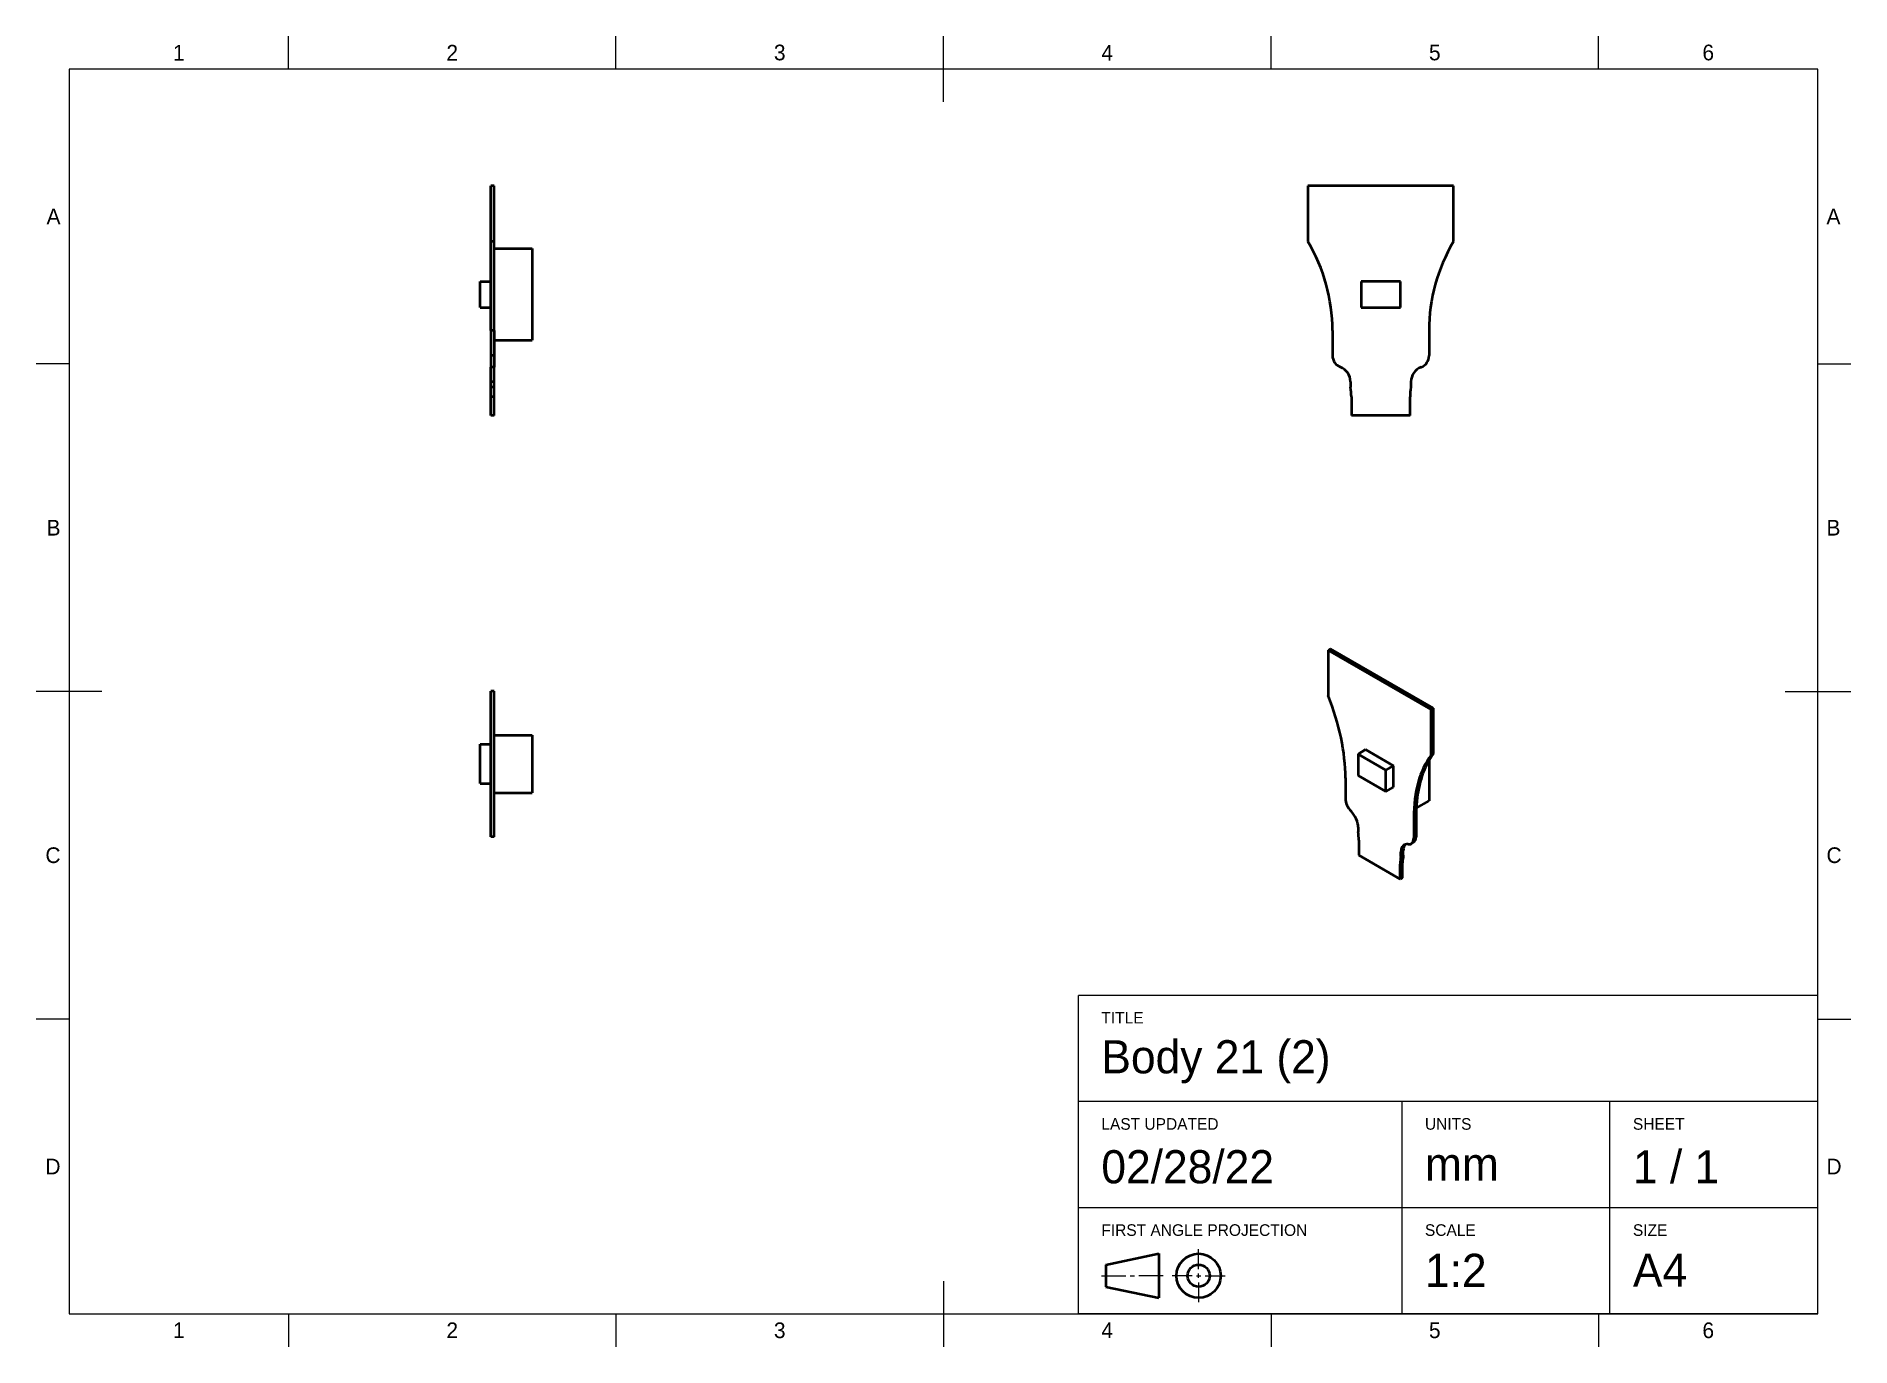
# Model space of a CAD drawing. Header units: millimetres. Extents: x 15 to 292, y 5 to 205.
import ezdxf

# ---------------------------------------------------------------- set-up
doc = ezdxf.new("R2010")
doc.units = ezdxf.units.MM
doc.layers.add('Border', color=7, linetype='Continuous')
doc.layers.add('Geometries', color=7, linetype='Continuous')
doc.styles.add('Shapr0', font='txt', dxfattribs={"height": 2.3925})
doc.styles.add('Shapr1', font='txt', dxfattribs={"height": 2.3925})

# ---------------------------------------------------------------- blocks, each defined once
blk = doc.blocks.new('*U2')
at = {"layer": 'Border', "linetype": 'Continuous', "lineweight": 15}
for p, q in [((287, 58.6), (174.1, 58.6)), ((174.1, 10), (174.1, 58.6)), ((287, 10), (287, 58.6)), ((287, 42.4), (174.1, 42.4)), ((223.5, 10), (223.5, 42.4)), ((255.25, 10), (255.25, 42.4)), ((287, 26.2), (174.1, 26.2)), ((192.450088, 16.837486), (192.450088, 19.875004)), ((177.6, 15.82498), (181.312522, 15.82498)), ((181.987526, 15.82498), (182.66253, 15.82498)), ((187.050056, 15.82498), (183.337534, 15.82498)), ((191.437582, 15.82498), (188.400064, 15.82498)), ((192.112586, 15.82498), (192.78759, 15.82498)), ((192.450088, 15.487478), (192.450088, 16.162482)), ((192.450088, 14.812474), (192.450088, 11.774956)), ((193.462594, 15.82498), (196.500112, 15.82498)), ((287, 10), (174.1, 10))]:
    blk.add_line(p, q, dxfattribs=at)
at = {"layer": 'Border', "linetype": 'Continuous', "lineweight": 40}
for p, q in [((178.275004, 17.51249), (186.375052, 19.2)), ((178.275004, 17.51249), (178.275004, 14.13747)), ((186.375052, 19.2), (186.375052, 12.44996)), ((178.275004, 14.13747), (186.375052, 12.44996))]:
    blk.add_line(p, q, dxfattribs=at)
for radius in [3.37502, 1.68751]:
    blk.add_circle((192.450088, 15.82498), radius, dxfattribs=at)

msp = doc.modelspace()

# ---------------------------------------------------------------- linework, layer by layer
at = {"layer": 'Border', "linetype": 'Continuous', "lineweight": 15}
for p, q in [((53.5, 200), (53.5, 205)), ((103.5, 200), (103.5, 205)), ((153.5, 195), (153.5, 205)), ((203.5, 200), (203.5, 205)), ((253.5, 200), (253.5, 205)), ((287, 200), (20, 200)), ((20, 200), (20, 10)), ((287, 10), (287, 200)), ((20, 155), (15, 155)), ((287, 155), (292, 155)), ((25, 105), (15, 105)), ((282, 105), (292, 105)), ((20, 55), (15, 55)), ((287, 55), (292, 55)), ((153.5, 15), (153.5, 5)), ((20, 10), (287, 10)), ((53.5, 10), (53.5, 5)), ((103.5, 10), (103.5, 5)), ((203.5, 10), (203.5, 5)), ((253.5, 10), (253.5, 5))]:
    msp.add_line(p, q, dxfattribs=at)
at = {"layer": 'Geometries', "linetype": 'Continuous', "lineweight": 40}
for p, q in [((84.41, 173.67), (84.41, 182.16)), ((84.91, 182.16), (84.41, 182.16)), ((84.91, 173.67), (84.91, 182.16)), ((209.12, 182.16), (209.12, 173.67)), ((231.37, 182.16), (209.12, 182.16)), ((231.37, 173.67), (231.37, 182.16)), ((84.41, 167.6), (84.41, 173.67)), ((84.91, 173.67), (84.41, 173.67)), ((84.91, 172.6), (84.91, 173.67)), ((84.91, 160.11), (84.91, 172.6)), ((84.91, 172.6), (90.71, 172.6)), ((90.71, 172.6), (90.71, 158.6)), ((82.79, 167.6), (84.41, 167.6)), ((82.79, 163.6), (82.79, 167.6)), ((84.41, 163.6), (84.41, 167.6)), ((223.25, 167.6), (217.25, 167.6)), ((217.25, 167.6), (217.25, 163.6)), ((223.25, 163.6), (223.25, 167.6)), ((82.79, 163.6), (84.41, 163.6)), ((84.41, 160.11), (84.41, 163.6)), ((217.25, 163.6), (223.25, 163.6)), ((84.41, 160.11), (84.41, 156.26)), ((84.91, 160.11), (84.41, 160.11)), ((84.91, 160.11), (84.91, 158.6)), ((84.91, 158.6), (90.71, 158.6)), ((84.91, 158.6), (84.91, 156.26)), ((212.87, 160.11), (212.87, 156.26)), ((227.63, 160.11), (227.63, 156.26)), ((84.91, 156.26), (84.41, 156.26)), ((84.41, 156.26), (84.41, 154.5)), ((84.91, 156.26), (84.91, 154.5)), ((84.91, 154.5), (84.41, 154.5)), ((84.41, 152.28), (84.41, 154.5)), ((84.91, 152.28), (84.91, 154.5)), ((84.41, 151.43), (84.41, 152.28)), ((84.91, 152.28), (84.41, 152.28)), ((84.91, 151.43), (84.41, 151.43)), ((84.41, 149.95), (84.41, 151.43)), ((84.41, 147.14), (84.41, 149.95)), ((84.91, 149.95), (84.41, 149.95)), ((84.91, 151.43), (84.91, 152.28)), ((84.91, 149.95), (84.91, 151.43)), ((84.91, 147.14), (84.91, 149.95)), ((215.62, 152.28), (215.62, 151.43)), ((215.78, 149.95), (215.78, 147.14)), ((224.72, 147.14), (224.72, 149.95)), ((224.88, 151.43), (224.88, 152.28)), ((84.91, 147.14), (84.41, 147.14)), ((224.72, 147.14), (215.78, 147.14)), ((212.56, 111.53), (212.21, 111.33)), ((212.21, 111.33), (212.21, 104.4)), ((227.94, 102.24), (212.21, 111.33)), ((228.29, 102.45), (212.56, 111.53)), ((84.91, 105.07), (84.41, 105.07)), ((84.41, 96.95), (84.41, 105.07)), ((84.91, 105.07), (84.41, 105.07)), ((84.91, 98.35), (84.91, 105.07)), ((84.91, 105.07), (84.91, 105.07)), ((228.29, 102.45), (227.94, 102.24)), ((227.94, 95.31), (227.94, 102.24)), ((228.29, 95.52), (228.29, 102.45)), ((82.79, 90.95), (82.79, 96.95)), ((82.79, 96.95), (84.41, 96.95)), ((84.41, 90.95), (84.41, 96.95)), ((84.91, 98.35), (90.71, 98.35)), ((84.91, 89.55), (84.91, 98.35)), ((90.71, 98.35), (90.71, 89.55)), ((216.8, 95.46), (217.95, 96.13)), ((216.8, 95.46), (216.8, 92.2)), ((221.05, 93.01), (216.8, 95.46)), ((222.19, 93.68), (217.95, 96.13)), ((227.64, 94.52), (227.64, 88.33)), ((228.29, 95.52), (227.94, 95.31)), ((214.86, 91.8), (214.86, 88.65)), ((216.8, 92.2), (221.05, 89.75)), ((221.05, 93.01), (222.19, 93.68)), ((221.05, 89.75), (221.05, 93.01)), ((222.19, 90.41), (222.19, 93.68)), ((82.79, 90.95), (84.41, 90.95)), ((84.41, 82.82), (84.41, 90.95)), ((84.91, 89.55), (90.71, 89.55)), ((84.91, 82.82), (84.91, 89.55)), ((221.05, 89.75), (222.19, 90.41)), ((225.64, 85.98), (225.29, 85.77)), ((225.64, 85.98), (225.64, 82.83)), ((225.67, 87.19), (227.64, 88.33)), ((216.8, 84.28), (216.8, 83.58)), ((225.29, 85.77), (225.29, 82.63)), ((84.91, 82.82), (84.41, 82.82)), ((84.91, 82.82), (84.41, 82.82)), ((84.91, 82.82), (84.91, 82.82)), ((84.91, 82.82), (84.91, 82.82)), ((216.91, 82.31), (216.91, 80.02)), ((223.7, 80.71), (223.34, 80.5)), ((223.34, 79.81), (223.34, 80.5)), ((223.7, 80.01), (223.7, 80.71)), ((224.9, 81.77), (225.25, 81.97)), ((225.64, 82.83), (225.29, 82.63)), ((223.24, 76.37), (216.91, 80.02)), ((223.59, 78.86), (223.24, 78.66)), ((223.24, 76.37), (223.24, 78.66)), ((223.7, 80.01), (223.34, 79.81)), ((223.59, 76.57), (223.59, 78.86)), ((223.59, 76.57), (223.24, 76.37))]:
    msp.add_line(p, q, dxfattribs=at)
for centre, radius, start, end in [((186.5, 160.11), 26.38, 0, 30.9273), ((254, 160.11), 26.38, 149.0727, 180), ((214.75, 156.26), 1.87, 180, 249.3328), ((225.75, 156.26), 1.88, 290.6672, 0), ((213.25, 152.28), 2.38, 0, 69.3328), ((227.25, 152.28), 2.38, 110.6672, 180), ((208.4, 149.95), 7.37, 0, 11.5755), ((232.1, 149.95), 7.38, 168.4245, 180)]:
    msp.add_arc(centre, radius, start, end, dxfattribs=at)
for centre, major_axis, start_param, end_param in [((196.21, 102.56), (-13.19, 22.84), 3.926991, 4.466774), ((243.94, 75.01), (-13.19, 22.84), 0.245615, 0.785398), ((244.29, 75.21), (-13.19, 22.84), 0.318328, 0.728184), ((244.29, 75.21), (-13.19, 22.84), 0.245615, 0.318328), ((216.18, 87.88), (-0.94, 1.62), 0.785398, 1.995483), ((215.12, 85.25), (-1.19, 2.06), 3.926991, 5.137076), ((244.29, 75.21), (-13.19, 22.84), 0.728184, 0.785398), ((211.69, 85.32), (-3.69, 6.39), 3.926991, 4.129022), ((225.02, 79.53), (-1.19, 2.06), 6.133765, 7.068583), ((225.38, 79.74), (-1.19, 2.06), 0.14942, 0.785398), ((225.02, 79.53), (-1.19, 2.06), 5.858498, 6.133765), ((223.96, 83.39), (-0.94, 1.62), 2.716906, 3.141593), ((223.96, 83.39), (-0.94, 1.62), 3.141593, 3.926991), ((224.32, 83.6), (-0.94, 1.62), 3.141593, 3.926991), ((228.45, 75.65), (-3.69, 6.39), 0.583367, 0.785398), ((228.81, 75.85), (-3.69, 6.39), 0.583367, 0.785398)]:
    msp.add_ellipse(centre, major_axis=major_axis, ratio=0.57735, start_param=start_param, end_param=end_param, dxfattribs=at)

# ---------------------------------------------------------------- block references
msp.add_blockref('*U2', (0, 0))

# ---------------------------------------------------------------- texts
at = {"layer": 'Border', "linetype": 'Continuous', "lineweight": 15, "char_height": 2.39, "width": 2.3925, "style": 'Shapr0'}
for s, insert, attachment_point in [('1', (36.75, 201.3), 8), ('2', (78.5, 201.3), 8), ('3', (128.5, 201.3), 8), ('4', (178.5, 201.3), 8), ('5', (228.5, 201.3), 8), ('6', (270.25, 201.3), 8), ('A', (18.7, 177.5), 6), ('A', (288.3, 177.5), 4), ('B', (18.7, 130), 6), ('B', (288.3, 130), 4), ('C', (18.7, 80), 6), ('C', (288.3, 80), 4), ('D', (18.7, 32.5), 6), ('D', (288.3, 32.5), 4), ('1', (36.75, 8.7), 2), ('2', (78.5, 8.7), 2), ('3', (128.5, 8.7), 2), ('4', (178.5, 8.7), 2), ('5', (228.5, 8.7), 2), ('6', (270.25, 8.7), 2)]:
    msp.add_mtext(s, dxfattribs=dict(at, insert=insert, attachment_point=attachment_point))
at = {"layer": 'Border', "linetype": 'Continuous', "lineweight": 15, "attachment_point": 7, "style": 'Shapr1'}
for s, insert, char_height in [('TITLE', (177.6, 54.33), 1.77), ('Body 21 (2)', (177.6, 45.19), 5.0625), ('LAST UPDATED', (177.6, 38.09), 1.7705), ('UNITS', (227, 38.09), 1.77), ('SHEET', (258.75, 38.09), 1.77), ('02/28/22', (177.6, 29.86), 5.063), ('mm', (227, 30.34), 5.063), ('1 / 1', (258.75, 29.86), 5.063), ('FIRST ANGLE PROJECTION', (177.6, 21.89), 1.7705), ('SCALE', (227, 21.89), 1.77), ('SIZE', (258.75, 21.89), 1.77), ('1:2', (227, 14.12), 5.063), ('A4', (258.75, 14.14), 5.063)]:
    msp.add_mtext(s, dxfattribs=dict(at, insert=insert, char_height=char_height))

doc.saveas('drawing.dxf')
